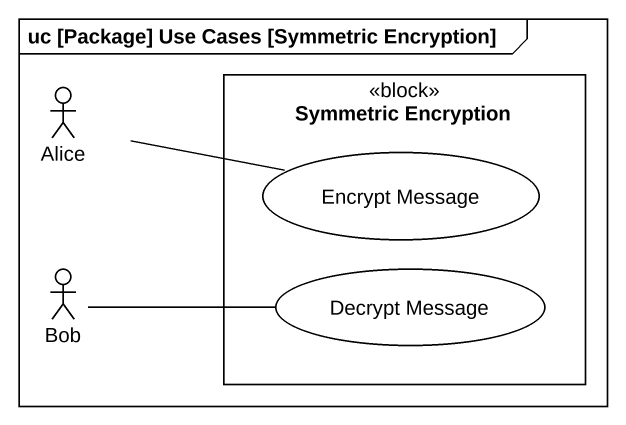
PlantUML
@startuml
mainframe uc [Package] Use Cases [Symmetric Encryption]
actor Alice
rectangle "Symmetric Encryption" as Symmetric_Encryption <<block>> {
  usecase "Encrypt Message" as Encrypt_Message
  usecase "Decrypt Message" as Decrypt_Message
}
actor Bob
Alice -right- Encrypt_Message
Bob -right- Decrypt_Message
@enduml
